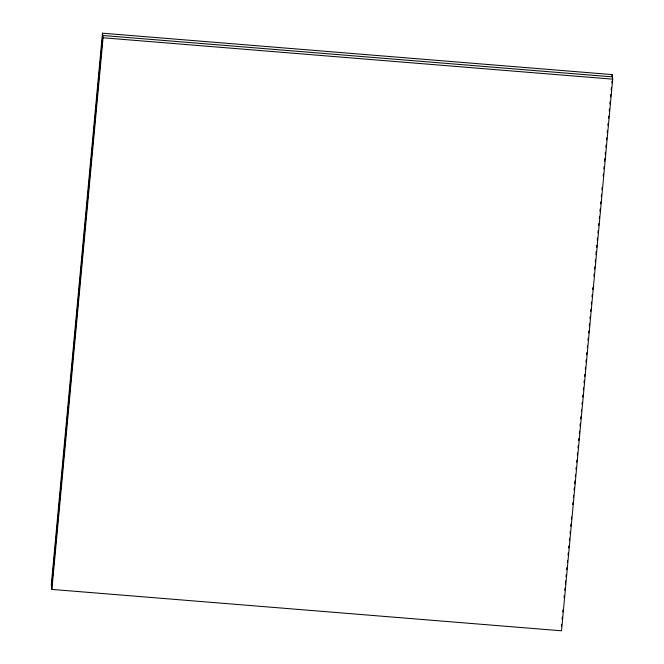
<?xml version="1.0" encoding="UTF-8"?>
<svg xmlns="http://www.w3.org/2000/svg" width="664" height="664" viewBox="0 0 664 664"><rect width="100%" height="100%" fill="white"/><g stroke="black" fill="none" stroke-linecap="round" stroke-linejoin="round"><path stroke-width="1" d="M102.48 33.2L51.302 584.835L51.892 589.416L561.52 630.8L612.698 79.165L612.108 74.584L102.48 33.2L103.069 37.782L51.892 589.416M51.601 587.125L102.771 35.491L612.399 76.875M611.926 76.584L612.108 74.584M561.42 626.442L561.611 624.376M562.093 619.213L562.284 617.146M562.765 611.984L562.956 609.917M564.101 597.525L564.292 595.45M564.774 590.288L564.964 588.221M565.346 584.096L565.637 580.992M566.019 576.867L566.209 574.792M566.691 569.629L566.882 567.562M567.363 562.4L567.554 560.333M568.027 555.17L568.226 553.095M568.699 547.941L568.89 545.866M569.372 540.712L569.563 538.637M570.044 533.482L570.235 531.408M570.716 526.245L570.907 524.17M571.389 519.016L571.579 516.941M572.725 504.557L572.916 502.482M573.397 497.328L573.588 495.253M574.069 490.098L574.26 488.015M574.642 483.882L574.933 480.786M575.314 476.669L575.505 474.586M575.987 469.44L576.178 467.356M576.659 462.202L576.85 460.127M577.323 454.973L577.522 452.898M577.995 447.744L578.186 445.66M578.668 440.514L578.859 438.431M579.34 433.285L579.531 431.202M580.012 426.056L580.203 423.972M580.676 418.818L580.875 416.735M581.349 411.589L581.548 409.505M582.021 404.359L582.212 402.276M582.693 397.13L582.884 395.047M583.365 389.901L583.556 387.817M584.038 382.671L584.229 380.58M584.611 376.471L584.801 374.388M585.283 369.242L585.474 367.151M585.947 362.013L586.146 359.921M586.619 354.775L586.818 352.692M587.291 347.546L587.482 345.463M587.964 340.317L588.155 338.225M588.636 333.087L588.827 330.996M589.3 325.858L589.499 323.766M589.972 318.629L590.171 316.537M590.645 311.391L590.836 309.299M591.317 304.162L591.508 302.07M591.989 296.933L592.18 294.841M592.661 289.703L592.852 287.612M593.906 276.274L594.097 274.182M594.571 269.044L594.77 266.953M595.243 261.815L595.442 259.715M595.915 254.586L596.206 251.482M596.587 247.348L596.778 245.257M597.26 240.119L597.451 238.027M597.932 232.89L598.123 230.79M598.596 225.66L598.795 223.561M599.268 218.431L599.467 216.331M599.941 211.202L600.131 209.102M600.613 203.964L600.804 201.864M601.285 196.735L601.476 194.635M601.949 189.506L602.148 187.406M603.202 176.076L603.393 173.976M603.866 168.847L604.066 166.747M604.539 161.618L604.829 158.522M605.211 154.388L605.402 152.28M605.883 147.159L606.074 145.051M606.556 139.921L606.747 137.822M607.22 132.692L607.419 130.592M607.892 125.463L608.091 123.355M608.564 118.233L608.764 116.125M609.237 110.963L609.428 108.896M609.892 103.949L610.1 101.667M610.54 96.927L610.772 94.429M611.195 89.914L611.378 87.905M611.843 82.892L612.025 80.883M103.069 37.782L612.698 79.165M99.409 66.3L99.7 68.591"/></g></svg>
